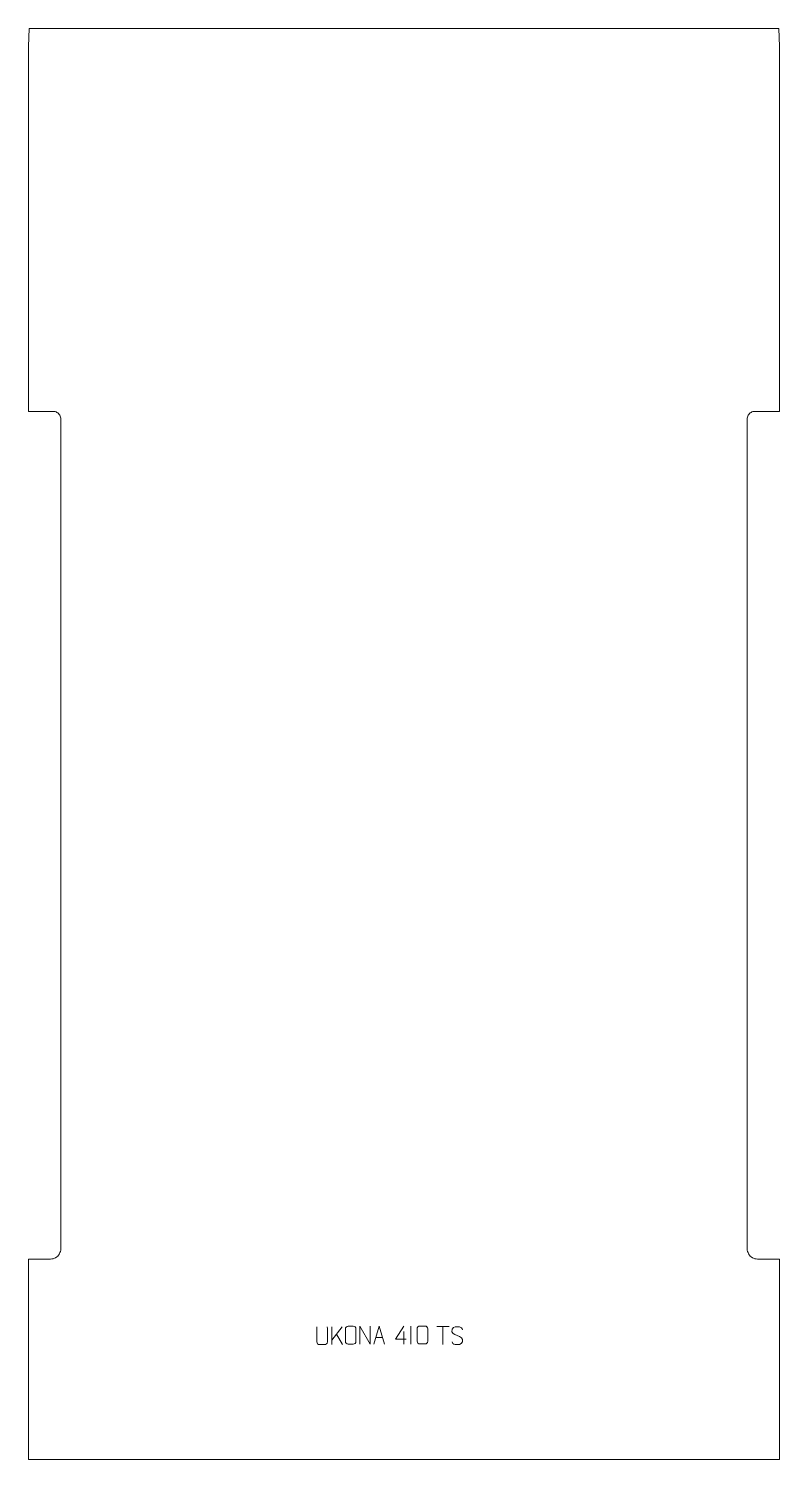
# Model space of a CAD drawing. Header units: millimetres. Extents: x -525 to 525, y -1487 to 512.
import ezdxf

# ---------------------------------------------------------------- set-up
doc = ezdxf.new("R2010")
doc.units = ezdxf.units.MM
doc.header["$MEASUREMENT"] = 0
doc.layers.add('layer 1', color=7, linetype='Continuous')

msp = doc.modelspace()

# ---------------------------------------------------------------- linework, layer by layer
at = {"layer": 'layer 1', "color": 242, "lineweight": 9}
msp.add_open_spline([(524.9996, -1487.499), (524.9996, -1487.499), (-524.9996, -1487.499), (-524.9996, -1487.499), (-524.9996, -1487.499), (-524.9996, -1487.499), (-524.9996, -1207.4981), (-524.9996, -1207.4981), (-524.9996, -1207.4981), (-524.9996, -1207.4981), (-494.567, -1207.4981), (-494.567, -1207.4981), (-494.567, -1207.4981), (-494.567, -1207.4981), (-492.6664, -1207.3745), (-492.6664, -1207.3745), (-492.6664, -1207.3745), (-492.6664, -1207.3745), (-490.7955, -1207.003), (-490.7955, -1207.003), (-490.7955, -1207.003), (-490.7955, -1207.003), (-488.9929, -1206.3906), (-488.9929, -1206.3906), (-488.9929, -1206.3906), (-488.9929, -1206.3906), (-487.2836, -1205.5479), (-487.2836, -1205.5479), (-487.2836, -1205.5479), (-487.2836, -1205.5479), (-485.6983, -1204.488), (-485.6983, -1204.488), (-485.6983, -1204.488), (-485.6983, -1204.488), (-484.2653, -1203.2334), (-484.2653, -1203.2334), (-484.2653, -1203.2334), (-484.2653, -1203.2334), (-483.0102, -1201.8004), (-483.0102, -1201.8004), (-483.0102, -1201.8004), (-483.0102, -1201.8004), (-481.9503, -1200.2146), (-481.9503, -1200.2146), (-481.9503, -1200.2146), (-481.9503, -1200.2146), (-481.1096, -1198.5072), (-481.1096, -1198.5072), (-481.1096, -1198.5072), (-481.1096, -1198.5072), (-480.4972, -1196.7027), (-480.4972, -1196.7027), (-480.4972, -1196.7027), (-480.4972, -1196.7027), (-480.1242, -1194.8343), (-480.1242, -1194.8343), (-480.1242, -1194.8343), (-480.1242, -1194.8343), (-480.0006, -1192.9312), (-480.0006, -1192.9312), (-480.0006, -1192.9312), (-480.0006, -1192.9312), (-480.0006, -33.3211), (-480.0006, -33.3211), (-480.0006, -33.3211), (-480.0006, -33.3211), (-480.092, -31.9088), (-480.092, -31.9088), (-480.092, -31.9088), (-480.092, -31.9088), (-480.3684, -30.5215), (-480.3684, -30.5215), (-480.3684, -30.5215), (-480.3684, -30.5215), (-480.8231, -29.1804), (-480.8231, -29.1804), (-480.8231, -29.1804), (-480.8231, -29.1804), (-481.4504, -27.9099), (-481.4504, -27.9099), (-481.4504, -27.9099), (-481.4504, -27.9099), (-482.2354, -26.7332), (-482.2354, -26.7332), (-482.2354, -26.7332), (-482.2354, -26.7332), (-483.1698, -25.6699), (-483.1698, -25.6699), (-483.1698, -25.6699), (-483.1698, -25.6699), (-484.2331, -24.7373), (-484.2331, -24.7373), (-484.2331, -24.7373), (-484.2331, -24.7373), (-485.4098, -23.9505), (-485.4098, -23.9505), (-485.4098, -23.9505), (-485.4098, -23.9505), (-486.6798, -23.3232), (-486.6798, -23.3232), (-486.6798, -23.3232), (-486.6798, -23.3232), (-488.0214, -22.8684), (-488.0214, -22.8684), (-488.0214, -22.8684), (-488.0214, -22.8684), (-489.4087, -22.592), (-489.4087, -22.592), (-489.4087, -22.592), (-489.4087, -22.592), (-490.821, -22.5007), (-490.821, -22.5007), (-490.821, -22.5007), (-490.821, -22.5007), (-524.9996, -22.5007), (-524.9996, -22.5007), (-524.9996, -22.5007), (-524.9996, -22.5007), (-524.9996, 487.5), (-524.9996, 487.5), (-524.9996, 487.5), (-524.9996, 487.5), (-524.2497, 512.4989), (-524.2497, 512.4989), (-524.2497, 512.4989), (-524.2497, 512.4989), (524.2502, 512.4989), (524.2502, 512.4989), (524.2502, 512.4989), (524.2502, 512.4989), (524.9996, 487.5), (524.9996, 487.5), (524.9996, 487.5), (524.9996, 487.5), (524.9996, -22.5007), (524.9996, -22.5007), (524.9996, -22.5007), (524.9996, -22.5007), (490.8215, -22.5007), (490.8215, -22.5007), (490.8215, -22.5007), (490.8215, -22.5007), (489.4087, -22.592), (489.4087, -22.592), (489.4087, -22.592), (489.4087, -22.592), (488.02, -22.8684), (488.02, -22.8684), (488.02, -22.8684), (488.02, -22.8684), (486.6803, -23.3232), (486.6803, -23.3232), (486.6803, -23.3232), (486.6803, -23.3232), (485.4099, -23.9505), (485.4099, -23.9505), (485.4099, -23.9505), (485.4099, -23.9505), (484.2331, -24.7373), (484.2331, -24.7373), (484.2331, -24.7373), (484.2331, -24.7373), (483.1698, -25.6699), (483.1698, -25.6699), (483.1698, -25.6699), (483.1698, -25.6699), (482.2354, -26.7332), (482.2354, -26.7332), (482.2354, -26.7332), (482.2354, -26.7332), (481.449, -27.9099), (481.449, -27.9099), (481.449, -27.9099), (481.449, -27.9099), (480.8231, -29.1804), (480.8231, -29.1804), (480.8231, -29.1804), (480.8231, -29.1804), (480.3684, -30.5215), (480.3684, -30.5215), (480.3684, -30.5215), (480.3684, -30.5215), (480.092, -31.9088), (480.092, -31.9088), (480.092, -31.9088), (480.092, -31.9088), (480.0006, -33.3211), (480.0006, -33.3211), (480.0006, -33.3211), (480.0006, -33.3211), (480.0006, -1192.9312), (480.0006, -1192.9312), (480.0006, -1192.9312), (480.0006, -1192.9312), (480.1242, -1194.8343), (480.1242, -1194.8343), (480.1242, -1194.8343), (480.1242, -1194.8343), (480.4958, -1196.7027), (480.4958, -1196.7027), (480.4958, -1196.7027), (480.4958, -1196.7027), (481.1077, -1198.5072), (481.1077, -1198.5072), (481.1077, -1198.5072), (481.1077, -1198.5072), (481.9508, -1200.2146), (481.9508, -1200.2146), (481.9508, -1200.2146), (481.9508, -1200.2146), (483.0107, -1201.8004), (483.0107, -1201.8004), (483.0107, -1201.8004), (483.0107, -1201.8004), (484.2653, -1203.2334), (484.2653, -1203.2334), (484.2653, -1203.2334), (484.2653, -1203.2334), (485.6983, -1204.488), (485.6983, -1204.488), (485.6983, -1204.488), (485.6983, -1204.488), (487.2841, -1205.5479), (487.2841, -1205.5479), (487.2841, -1205.5479), (487.2841, -1205.5479), (488.9915, -1206.3906), (488.9915, -1206.3906), (488.9915, -1206.3906), (488.9915, -1206.3906), (490.796, -1207.003), (490.796, -1207.003), (490.796, -1207.003), (490.796, -1207.003), (492.6645, -1207.3745), (492.6645, -1207.3745), (492.6645, -1207.3745), (492.6645, -1207.3745), (494.567, -1207.4981), (494.567, -1207.4981), (494.567, -1207.4981), (494.567, -1207.4981), (524.9996, -1207.4981), (524.9996, -1207.4981), (524.9996, -1207.4981), (524.9996, -1207.4981), (524.9996, -1487.499), (524.9996, -1487.499)], degree=3, knots=[0, 0, 0, 0, 0.015873016, 0.015873016, 0.015873016, 0.015873016, 0.031746032, 0.031746032, 0.031746032, 0.031746032, 0.047619048, 0.047619048, 0.047619048, 0.047619048, 0.063492063, 0.063492063, 0.063492063, 0.063492063, 0.079365079, 0.079365079, 0.079365079, 0.079365079, 0.095238095, 0.095238095, 0.095238095, 0.095238095, 0.111111111, 0.111111111, 0.111111111, 0.111111111, 0.126984127, 0.126984127, 0.126984127, 0.126984127, 0.142857143, 0.142857143, 0.142857143, 0.142857143, 0.158730159, 0.158730159, 0.158730159, 0.158730159, 0.174603175, 0.174603175, 0.174603175, 0.174603175, 0.19047619, 0.19047619, 0.19047619, 0.19047619, 0.206349206, 0.206349206, 0.206349206, 0.206349206, 0.222222222, 0.222222222, 0.222222222, 0.222222222, 0.238095238, 0.238095238, 0.238095238, 0.238095238, 0.253968254, 0.253968254, 0.253968254, 0.253968254, 0.26984127, 0.26984127, 0.26984127, 0.26984127, 0.285714286, 0.285714286, 0.285714286, 0.285714286, 0.301587302, 0.301587302, 0.301587302, 0.301587302, 0.317460317, 0.317460317, 0.317460317, 0.317460317, 0.333333333, 0.333333333, 0.333333333, 0.333333333, 0.349206349, 0.349206349, 0.349206349, 0.349206349, 0.365079365, 0.365079365, 0.365079365, 0.365079365, 0.380952381, 0.380952381, 0.380952381, 0.380952381, 0.396825397, 0.396825397, 0.396825397, 0.396825397, 0.412698413, 0.412698413, 0.412698413, 0.412698413, 0.428571429, 0.428571429, 0.428571429, 0.428571429, 0.444444444, 0.444444444, 0.444444444, 0.444444444, 0.46031746, 0.46031746, 0.46031746, 0.46031746, 0.476190476, 0.476190476, 0.476190476, 0.476190476, 0.492063492, 0.492063492, 0.492063492, 0.492063492, 0.507936508, 0.507936508, 0.507936508, 0.507936508, 0.523809524, 0.523809524, 0.523809524, 0.523809524, 0.53968254, 0.53968254, 0.53968254, 0.53968254, 0.555555556, 0.555555556, 0.555555556, 0.555555556, 0.571428571, 0.571428571, 0.571428571, 0.571428571, 0.587301587, 0.587301587, 0.587301587, 0.587301587, 0.603174603, 0.603174603, 0.603174603, 0.603174603, 0.619047619, 0.619047619, 0.619047619, 0.619047619, 0.634920635, 0.634920635, 0.634920635, 0.634920635, 0.650793651, 0.650793651, 0.650793651, 0.650793651, 0.666666667, 0.666666667, 0.666666667, 0.666666667, 0.682539683, 0.682539683, 0.682539683, 0.682539683, 0.698412698, 0.698412698, 0.698412698, 0.698412698, 0.714285714, 0.714285714, 0.714285714, 0.714285714, 0.73015873, 0.73015873, 0.73015873, 0.73015873, 0.746031746, 0.746031746, 0.746031746, 0.746031746, 0.761904762, 0.761904762, 0.761904762, 0.761904762, 0.777777778, 0.777777778, 0.777777778, 0.777777778, 0.793650794, 0.793650794, 0.793650794, 0.793650794, 0.80952381, 0.80952381, 0.80952381, 0.80952381, 0.825396825, 0.825396825, 0.825396825, 0.825396825, 0.841269841, 0.841269841, 0.841269841, 0.841269841, 0.857142857, 0.857142857, 0.857142857, 0.857142857, 0.873015873, 0.873015873, 0.873015873, 0.873015873, 0.888888889, 0.888888889, 0.888888889, 0.888888889, 0.904761905, 0.904761905, 0.904761905, 0.904761905, 0.920634921, 0.920634921, 0.920634921, 0.920634921, 0.936507937, 0.936507937, 0.936507937, 0.936507937, 0.952380952, 0.952380952, 0.952380952, 0.952380952, 0.968253968, 0.968253968, 0.968253968, 0.968253968, 1, 1, 1, 1], dxfattribs=at)
at = {"layer": 'layer 1', "color": 250, "lineweight": 9}
for points, knots in [([(-107.2219, -1302.0602), (-107.2223, -1307.5997), (-107.1265, -1317.8015), (-107.1261, -1323.3419), (-107.1261, -1323.3419), (-107.2659, -1325.5814), (-108.9431, -1327.0076), (-111.0908, -1327.0181), (-111.0908, -1327.0181), (-113.4227, -1327.0177), (-115.7546, -1327.0177), (-118.0861, -1327.0181), (-118.0861, -1327.0181), (-120.0111, -1327.1196), (-121.9832, -1325.3031), (-121.972, -1323.3586), (-121.972, -1323.3586), (-121.9717, -1317.7967), (-121.8763, -1307.6213), (-121.8767, -1302.0602)], [0, 0, 0, 0, 0.166666667, 0.166666667, 0.166666667, 0.166666667, 0.333333333, 0.333333333, 0.333333333, 0.333333333, 0.5, 0.5, 0.5, 0.5, 0.666666667, 0.666666667, 0.666666667, 0.666666667, 1, 1, 1, 1]), ([(-78.1228, -1301.4049), (-75.7971, -1301.4049), (-73.471, -1301.4049), (-71.1449, -1301.4049), (-71.1449, -1301.4049), (-69.1983, -1301.3693), (-67.2069, -1302.8609), (-67.1802, -1305.2985), (-67.1802, -1305.2985), (-67.1806, -1311.0454), (-67.1806, -1316.7927), (-67.1802, -1322.5404), (-67.1802, -1322.5404), (-67.32, -1324.8638), (-68.9972, -1326.3434), (-71.1449, -1326.3542), (-71.1449, -1326.3542), (-73.4768, -1326.3538), (-75.8087, -1326.3538), (-78.1402, -1326.3542), (-78.1402, -1326.3542), (-80.0652, -1326.4596), (-82.0373, -1324.5751), (-82.0261, -1322.5578), (-82.0261, -1322.5578), (-82.0258, -1316.7877), (-82.0258, -1311.018), (-82.0261, -1305.2487), (-82.0261, -1305.2487), (-82.0219, -1303.1106), (-80.2752, -1301.3914), (-78.1228, -1301.4049)], [0, 0, 0, 0, 0.111111111, 0.111111111, 0.111111111, 0.111111111, 0.222222222, 0.222222222, 0.222222222, 0.222222222, 0.333333333, 0.333333333, 0.333333333, 0.333333333, 0.444444444, 0.444444444, 0.444444444, 0.444444444, 0.555555556, 0.555555556, 0.555555556, 0.555555556, 0.666666667, 0.666666667, 0.666666667, 0.666666667, 0.777777778, 0.777777778, 0.777777778, 0.777777778, 1, 1, 1, 1]), ([(-61.9306, -1326.3581), (-61.9306, -1326.3581), (-61.9306, -1301.4046), (-61.9306, -1301.4046), (-61.9306, -1301.4046), (-61.9306, -1301.4046), (-47.2758, -1326.3581), (-47.2758, -1326.3581), (-47.2758, -1326.3581), (-47.2758, -1326.3581), (-47.2758, -1301.4046), (-47.2758, -1301.4046)], [0, 0, 0, 0, 0.25, 0.25, 0.25, 0.25, 0.5, 0.5, 0.5, 0.5, 1, 1, 1, 1]), ([(-42.0737, -1326.3581), (-42.0737, -1326.3581), (-34.7027, -1301.4046), (-34.7027, -1301.4046), (-34.7027, -1301.4046), (-34.7027, -1301.4046), (-27.1328, -1326.3581), (-27.1328, -1326.3581)], [0, 0, 0, 0, 0.333333333, 0.333333333, 0.333333333, 0.333333333, 1, 1, 1, 1]), ([(2.8076, -1319.4648), (2.8076, -1319.4648), (-12.0141, -1319.4648), (-12.0141, -1319.4648), (-12.0141, -1319.4648), (-12.0141, -1319.4648), (-0.1365, -1301.3943), (-0.1365, -1301.3943)], [0, 0, 0, 0, 0.333333333, 0.333333333, 0.333333333, 0.333333333, 1, 1, 1, 1]), ([(22.2828, -1301.2033), (24.6489, -1301.2033), (27.0154, -1301.2033), (29.3819, -1301.2033), (29.3819, -1301.2033), (31.3624, -1301.1677), (33.3884, -1302.662), (33.4155, -1305.1041), (33.4155, -1305.1041), (33.4151, -1310.8615), (33.4151, -1316.6193), (33.4155, -1322.3775), (33.4155, -1322.3775), (33.2734, -1324.7051), (31.567, -1326.1874), (29.3819, -1326.1982), (29.3819, -1326.1982), (27.0095, -1326.1978), (24.6371, -1326.1978), (22.2651, -1326.1982), (22.2651, -1326.1982), (20.3066, -1326.3038), (18.3002, -1324.4159), (18.3116, -1322.3949), (18.3116, -1322.3949), (18.312, -1316.6143), (18.312, -1310.834), (18.3116, -1305.0542), (18.3116, -1305.0542), (18.3159, -1302.9122), (20.093, -1301.1897), (22.2828, -1301.2033)], [0, 0, 0, 0, 0.111111111, 0.111111111, 0.111111111, 0.111111111, 0.222222222, 0.222222222, 0.222222222, 0.222222222, 0.333333333, 0.333333333, 0.333333333, 0.333333333, 0.444444444, 0.444444444, 0.444444444, 0.444444444, 0.555555556, 0.555555556, 0.555555556, 0.555555556, 0.666666667, 0.666666667, 0.666666667, 0.666666667, 0.777777778, 0.777777778, 0.777777778, 0.777777778, 1, 1, 1, 1]), ([(74.4576, -1314.3705), (70.2093, -1312.9001), (65.3012, -1311.1043), (67.3063, -1305.584), (67.3063, -1305.584), (68.8098, -1301.4441), (74.0234, -1301.8326), (77.627, -1302.4337), (77.627, -1302.4337), (80.4876, -1302.9109), (81.3523, -1304.1241), (81.6629, -1306.2082)], [0, 0, 0, 0, 0.25, 0.25, 0.25, 0.25, 0.5, 0.5, 0.5, 0.5, 1, 1, 1, 1]), ([(74.4576, -1314.3706), (78.4762, -1316.0173), (83.5057, -1317.9056), (81.6717, -1323.2659), (81.6717, -1323.2659), (80.2119, -1327.5323), (75.3011, -1327.2756), (71.575, -1326.7209), (71.575, -1326.7209), (68.825, -1326.3111), (67.6041, -1325.0976), (67.2261, -1322.9854)], [0, 0, 0, 0, 0.25, 0.25, 0.25, 0.25, 0.5, 0.5, 0.5, 0.5, 1, 1, 1, 1])]:
    msp.add_open_spline(points, degree=3, knots=knots, dxfattribs=at)
for points in [[(-100.7801, -1301.997), (-100.7801, -1301.997), (-100.7801, -1326.9506), (-100.7801, -1326.9506)], [(-86.4039, -1301.997), (-86.4039, -1301.997), (-100.7801, -1320.6367), (-100.7801, -1320.6367)], [(-86.0786, -1326.8548), (-86.0786, -1326.8548), (-94.5491, -1312.5412), (-94.5491, -1312.5412)], [(-39.3511, -1317.1087), (-39.3511, -1317.1087), (-29.8554, -1317.1087), (-29.8554, -1317.1087)], [(-0.1365, -1308.7037), (-0.1365, -1308.7037), (-0.1365, -1326.3684), (-0.1365, -1326.3684)], [(9.3968, -1301.3943), (9.3968, -1301.3943), (9.3968, -1326.3684), (9.3968, -1326.3684)], [(45.964, -1301.9172), (45.964, -1301.9172), (62.9512, -1301.9172), (62.9512, -1301.9172)], [(54.4578, -1326.8472), (54.4578, -1326.8472), (54.4578, -1301.8937), (54.4578, -1301.8937)]]:
    msp.add_open_spline(points, degree=3, dxfattribs=at)

doc.saveas('drawing.dxf')
